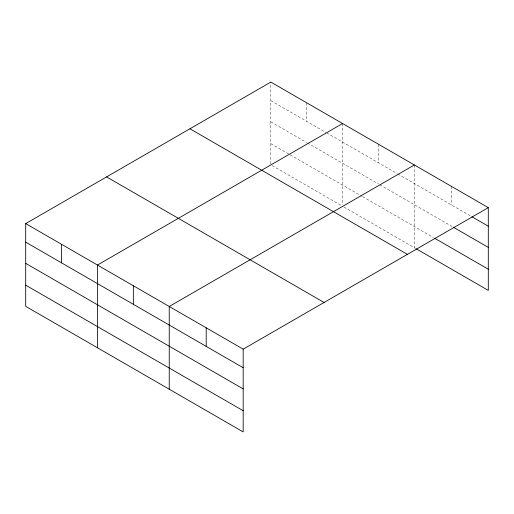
<?xml version="1.0" encoding="UTF-8"?>
<svg xmlns="http://www.w3.org/2000/svg" width="514" height="514" viewBox="0 0 514 514"><rect width="100%" height="100%" fill="white"/><g stroke="black" fill="none" stroke-linecap="round" stroke-linejoin="round"><path stroke-width="0.39" stroke-dasharray="2.57 1.93" d="M270.82 164.05L270.82 82.086M270.82 100.648L326.024 132.522M326.718 132.92L397.104 173.559M397.791 173.957L471.184 216.323M270.82 121.831L306.704 142.545M307.391 142.943L378.471 183.98M379.852 184.777L452.699 226.835M270.82 143.65L289.453 154.406M290.14 154.804L361.907 196.245M362.601 196.644L433.527 237.59M272.195 165.63L341.206 205.471M343.969 207.065L415.723 248.493M451.331 186.306L451.331 204.861M414.355 164.962L414.355 247.703M378.471 144.241L378.471 162.797M342.587 123.521L342.587 204.701M306.704 102.806L306.704 121.362"/><path stroke-width="0.77" d="M488.3 207.65L270.82 82.086L25.7 223.603L25.7 306.35L243.18 431.914L243.18 349.167L488.3 207.65L488.3 290.397L416.411 248.892M342.587 123.521L97.467 265.044L97.467 347.785M414.355 164.962L169.241 306.479L169.241 389.22M471.865 216.722L488.3 226.211M453.38 227.233L488.3 247.388M434.895 238.38L488.3 269.214M189.929 128.789L407.409 254.353M106.591 176.906L324.071 302.47M25.7 223.603L243.18 349.167M25.7 242.165L243.18 367.728M25.7 263.348L243.18 388.905M25.7 285.167L243.18 410.731M206.21 327.823L206.21 346.378M133.351 285.758L133.351 304.32M61.584 244.323L61.584 262.879"/></g></svg>
